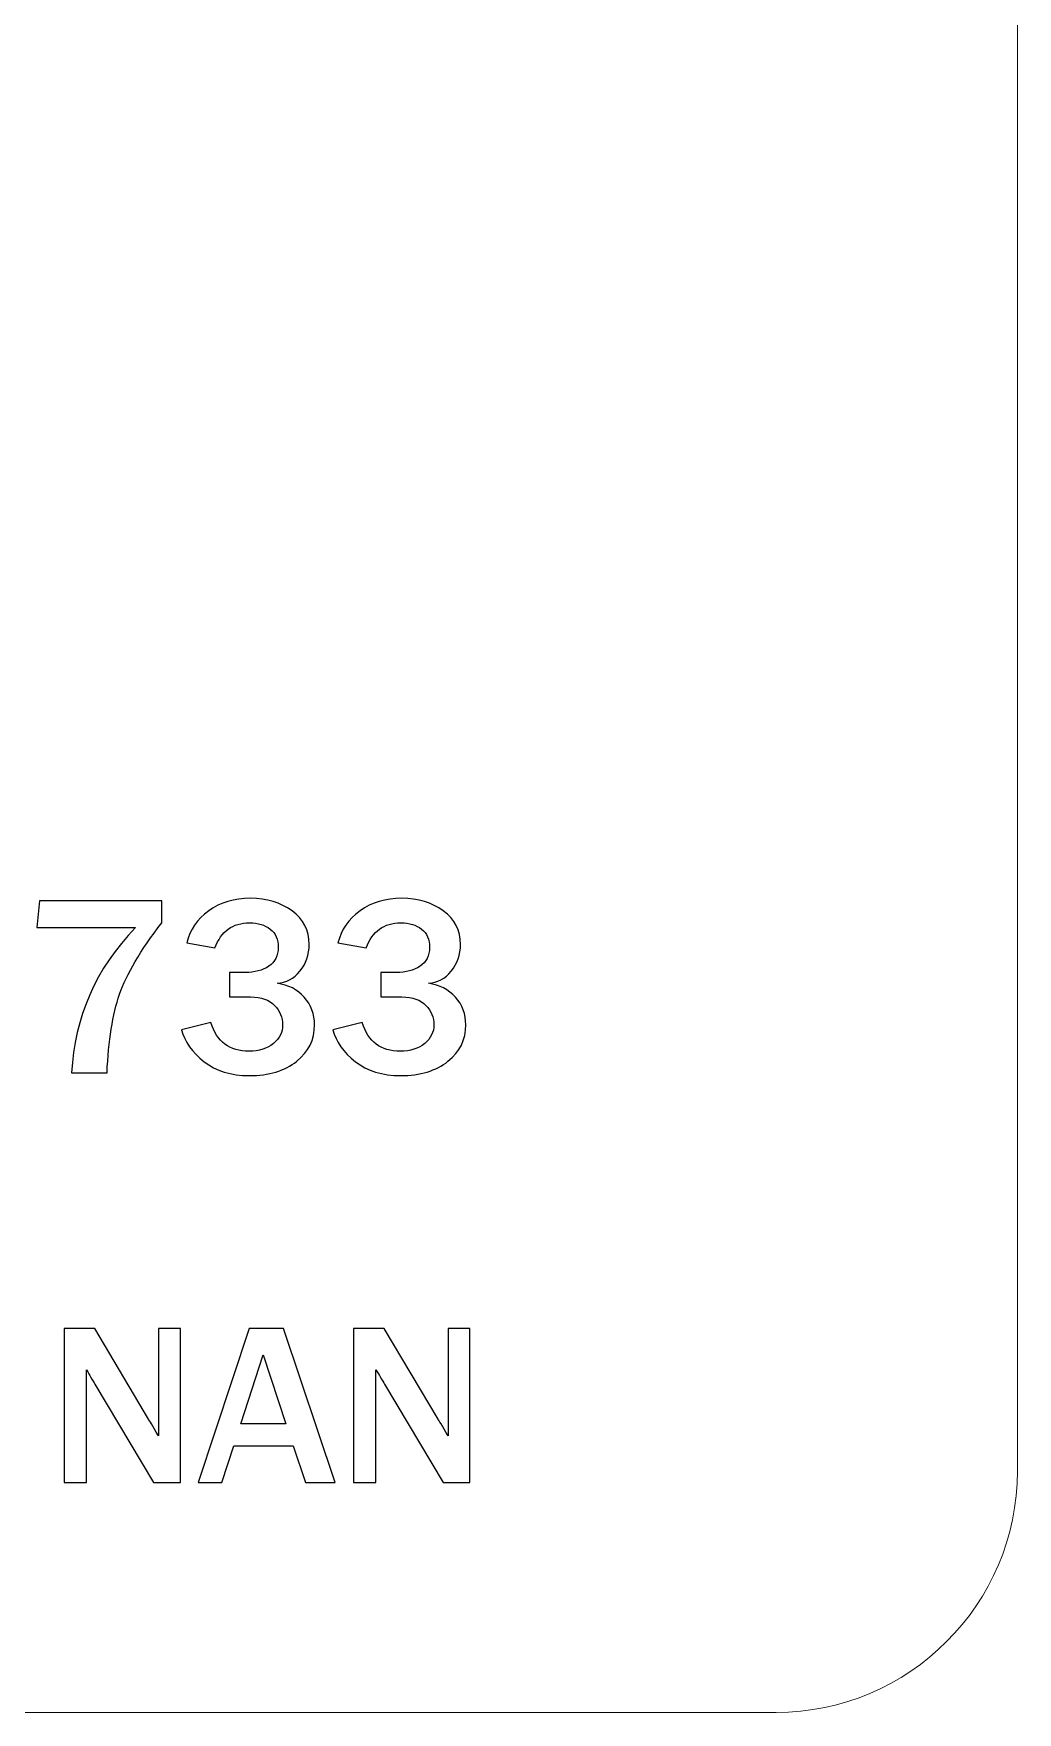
# Model space of a CAD drawing. Header units: millimetres. Extents: x -79 to 26, y -25 to 24.
# Drawn here: x -51.52 to -39.28, y -20.49 to 0.39 of the extents above; entities that cross this region are included whole.
import ezdxf

# ---------------------------------------------------------------- set-up
doc = ezdxf.new("R2010")
doc.units = ezdxf.units.MM
doc.header["$MEASUREMENT"] = 0
doc.layers.add('Layer 1', color=7, linetype='Continuous')

msp = doc.modelspace()

# ---------------------------------------------------------------- linework, layer by layer
at = {"layer": 'Layer 1', "color": 250, "lineweight": 18}
msp.add_open_spline([(-76.0797, 19.3105), (-76.0797, 19.3105), (-42.2797, 19.3105), (-42.2797, 19.3105), (-40.6274, 19.3105), (-39.2797, 17.9628), (-39.2797, 16.3105), (-39.2797, 16.3105), (-39.2797, -17.4895), (-39.2797, -17.4895), (-39.2797, -19.1418), (-40.6274, -20.4895), (-42.2797, -20.4895), (-42.2797, -20.4895), (-76.0797, -20.4895), (-76.0797, -20.4895), (-77.732, -20.4895), (-79.0797, -19.1418), (-79.0797, -17.4895), (-79.0797, -17.4895), (-79.0797, 16.3105), (-79.0797, 16.3105), (-79.0797, 17.9628), (-77.732, 19.3105), (-76.0797, 19.3105)], degree=3, knots=[0, 0, 0, 0, 0.125, 0.125, 0.125, 0.25, 0.25, 0.25, 0.375, 0.375, 0.375, 0.5, 0.5, 0.5, 0.625, 0.625, 0.625, 0.75, 0.75, 0.75, 0.875, 0.875, 0.875, 1, 1, 1, 1], dxfattribs=at)
at = {"layer": 'Layer 1', "color": 240}
for points, knots in [([(-51.4438, -10.3963), (-51.4438, -10.3963), (-49.9254, -10.3963), (-49.9254, -10.3963), (-49.9254, -10.3963), (-49.9254, -10.6691), (-49.9254, -10.6691), (-50.1887, -11.0109), (-50.3636, -11.3072), (-50.4498, -11.5578), (-50.5355, -11.8087), (-50.5879, -12.1342), (-50.6055, -12.5358), (-50.6055, -12.5358), (-51.0457, -12.5358), (-51.0457, -12.5358), (-51.0094, -11.8429), (-50.7449, -11.2404), (-50.2529, -10.7274), (-50.2529, -10.7274), (-51.4769, -10.7274), (-51.4769, -10.7274), (-51.4769, -10.7274), (-51.4438, -10.3963), (-51.4438, -10.3963)], [0, 0, 0, 0, 0.125, 0.125, 0.125, 0.25, 0.25, 0.25, 0.375, 0.375, 0.375, 0.5, 0.5, 0.5, 0.625, 0.625, 0.625, 0.75, 0.75, 0.75, 0.875, 0.875, 0.875, 1, 1, 1, 1]), ([(-49.082, -11.5907), (-49.082, -11.5907), (-49.082, -11.2867), (-49.082, -11.2867), (-49.082, -11.2867), (-48.8861, -11.2867), (-48.8861, -11.2867), (-48.7694, -11.2867), (-48.6713, -11.2604), (-48.5932, -11.2083), (-48.5148, -11.156), (-48.4754, -11.0784), (-48.4754, -10.9748), (-48.4754, -10.8734), (-48.5085, -10.7971), (-48.5748, -10.746), (-48.6413, -10.6951), (-48.7268, -10.6691), (-48.8314, -10.6691), (-49.0423, -10.6691), (-49.1861, -10.7729), (-49.2624, -10.9796), (-49.2624, -10.9796), (-49.6148, -10.9183), (-49.6148, -10.9183), (-49.5751, -10.7553), (-49.4833, -10.6222), (-49.3397, -10.5189), (-49.1961, -10.4152), (-49.0231, -10.3634), (-48.8204, -10.3634), (-48.6187, -10.3634), (-48.4467, -10.4155), (-48.3039, -10.5197), (-48.1612, -10.6235), (-48.0901, -10.7626), (-48.0901, -10.9375), (-48.0901, -11.0669), (-48.1285, -11.1779), (-48.2051, -11.2693), (-48.2821, -11.3614), (-48.3765, -11.4116), (-48.4896, -11.42), (-48.3497, -11.4408), (-48.2371, -11.4989), (-48.1519, -11.5939), (-48.0667, -11.6891), (-48.0244, -11.8034), (-48.0244, -11.937), (-48.0244, -12.1211), (-48.098, -12.2723), (-48.2458, -12.3908), (-48.3939, -12.5092), (-48.5903, -12.5686), (-48.8359, -12.5686), (-49.0629, -12.5686), (-49.25, -12.5111), (-49.3975, -12.3956), (-49.5459, -12.2799), (-49.639, -12.1476), (-49.6777, -11.9982), (-49.6777, -11.9982), (-49.3123, -11.9089), (-49.3123, -11.9089), (-49.2395, -12.1471), (-49.0815, -12.266), (-48.839, -12.266), (-48.7136, -12.266), (-48.6126, -12.2342), (-48.5359, -12.1698), (-48.4591, -12.1056), (-48.4207, -12.028), (-48.4207, -11.937), (-48.4207, -11.8452), (-48.4538, -11.7643), (-48.5201, -11.6948), (-48.5863, -11.6257), (-48.6865, -11.5907), (-48.8204, -11.5907), (-48.8204, -11.5907), (-49.082, -11.5907), (-49.082, -11.5907)], [0, 0, 0, 0, 0.037037, 0.037037, 0.037037, 0.0740741, 0.0740741, 0.0740741, 0.1111111, 0.1111111, 0.1111111, 0.1481481, 0.1481481, 0.1481481, 0.1851852, 0.1851852, 0.1851852, 0.2222222, 0.2222222, 0.2222222, 0.2592593, 0.2592593, 0.2592593, 0.2962963, 0.2962963, 0.2962963, 0.3333333, 0.3333333, 0.3333333, 0.3703704, 0.3703704, 0.3703704, 0.4074074, 0.4074074, 0.4074074, 0.4444444, 0.4444444, 0.4444444, 0.4814815, 0.4814815, 0.4814815, 0.5185185, 0.5185185, 0.5185185, 0.5555556, 0.5555556, 0.5555556, 0.5925926, 0.5925926, 0.5925926, 0.6296296, 0.6296296, 0.6296296, 0.6666667, 0.6666667, 0.6666667, 0.7037037, 0.7037037, 0.7037037, 0.7407407, 0.7407407, 0.7407407, 0.7777778, 0.7777778, 0.7777778, 0.8148148, 0.8148148, 0.8148148, 0.8518519, 0.8518519, 0.8518519, 0.8888889, 0.8888889, 0.8888889, 0.9259259, 0.9259259, 0.9259259, 0.962963, 0.962963, 0.962963, 1, 1, 1, 1]), ([(-47.2, -11.5907), (-47.2, -11.5907), (-47.2, -11.2867), (-47.2, -11.2867), (-47.2, -11.2867), (-47.0041, -11.2867), (-47.0041, -11.2867), (-46.8873, -11.2867), (-46.7895, -11.2604), (-46.7111, -11.2083), (-46.6328, -11.156), (-46.5933, -11.0784), (-46.5933, -10.9748), (-46.5933, -10.8734), (-46.6265, -10.7971), (-46.6927, -10.746), (-46.7595, -10.6951), (-46.8447, -10.6691), (-46.9494, -10.6691), (-47.1602, -10.6691), (-47.3041, -10.7729), (-47.3803, -10.9796), (-47.3803, -10.9796), (-47.7327, -10.9183), (-47.7327, -10.9183), (-47.6933, -10.7553), (-47.6012, -10.6222), (-47.4576, -10.5189), (-47.3141, -10.4152), (-47.1411, -10.3634), (-46.9383, -10.3634), (-46.7366, -10.3634), (-46.5647, -10.4155), (-46.4218, -10.5197), (-46.2793, -10.6235), (-46.2081, -10.7626), (-46.2081, -10.9375), (-46.2081, -11.0669), (-46.2464, -11.1779), (-46.323, -11.2693), (-46.4001, -11.3614), (-46.4944, -11.4116), (-46.6075, -11.42), (-46.4676, -11.4408), (-46.3551, -11.4989), (-46.2699, -11.5939), (-46.1847, -11.6891), (-46.1423, -11.8034), (-46.1423, -11.937), (-46.1423, -12.1211), (-46.2163, -12.2723), (-46.3638, -12.3908), (-46.5118, -12.5092), (-46.7082, -12.5686), (-46.9538, -12.5686), (-47.1808, -12.5686), (-47.368, -12.5111), (-47.5155, -12.3956), (-47.6638, -12.2799), (-47.7569, -12.1476), (-47.7955, -11.9982), (-47.7955, -11.9982), (-47.4303, -11.9089), (-47.4303, -11.9089), (-47.3575, -12.1471), (-47.1994, -12.266), (-46.957, -12.266), (-46.8318, -12.266), (-46.7306, -12.2342), (-46.6538, -12.1698), (-46.577, -12.1056), (-46.5386, -12.028), (-46.5386, -11.937), (-46.5386, -11.8452), (-46.5717, -11.7643), (-46.638, -11.6948), (-46.7043, -11.6257), (-46.8048, -11.5907), (-46.9383, -11.5907), (-46.9383, -11.5907), (-47.2, -11.5907), (-47.2, -11.5907)], [0, 0, 0, 0, 0.037037, 0.037037, 0.037037, 0.0740741, 0.0740741, 0.0740741, 0.1111111, 0.1111111, 0.1111111, 0.1481481, 0.1481481, 0.1481481, 0.1851852, 0.1851852, 0.1851852, 0.2222222, 0.2222222, 0.2222222, 0.2592593, 0.2592593, 0.2592593, 0.2962963, 0.2962963, 0.2962963, 0.3333333, 0.3333333, 0.3333333, 0.3703704, 0.3703704, 0.3703704, 0.4074074, 0.4074074, 0.4074074, 0.4444444, 0.4444444, 0.4444444, 0.4814815, 0.4814815, 0.4814815, 0.5185185, 0.5185185, 0.5185185, 0.5555556, 0.5555556, 0.5555556, 0.5925926, 0.5925926, 0.5925926, 0.6296296, 0.6296296, 0.6296296, 0.6666667, 0.6666667, 0.6666667, 0.7037037, 0.7037037, 0.7037037, 0.7407407, 0.7407407, 0.7407407, 0.7777778, 0.7777778, 0.7777778, 0.8148148, 0.8148148, 0.8148148, 0.8518519, 0.8518519, 0.8518519, 0.8888889, 0.8888889, 0.8888889, 0.9259259, 0.9259259, 0.9259259, 0.962963, 0.962963, 0.962963, 1, 1, 1, 1]), ([(-49.6932, -17.6311), (-49.6932, -17.6311), (-50.0287, -17.6311), (-50.0287, -17.6311), (-50.0287, -17.6311), (-50.7561, -16.407), (-50.7561, -16.407), (-50.7674, -16.3878), (-50.7855, -16.3576), (-50.8108, -16.3154), (-50.8221, -16.2968), (-50.8394, -16.2671), (-50.8626, -16.2271), (-50.8626, -16.2271), (-50.8626, -17.6311), (-50.8626, -17.6311), (-50.8626, -17.6311), (-51.1408, -17.6311), (-51.1408, -17.6311), (-51.1408, -17.6311), (-51.1408, -15.7146), (-51.1408, -15.7146), (-51.1408, -15.7146), (-50.759, -15.7146), (-50.759, -15.7146), (-50.759, -15.7146), (-50.0876, -16.8435), (-50.0876, -16.8435), (-50.0821, -16.8527), (-50.0413, -16.9216), (-49.9654, -17.05), (-49.9654, -17.05), (-49.9654, -15.7146), (-49.9654, -15.7146), (-49.9654, -15.7146), (-49.6932, -15.7146), (-49.6932, -15.7146), (-49.6932, -15.7146), (-49.6932, -17.6311), (-49.6932, -17.6311)], [0, 0, 0, 0, 0.0769231, 0.0769231, 0.0769231, 0.1538462, 0.1538462, 0.1538462, 0.2307692, 0.2307692, 0.2307692, 0.3076923, 0.3076923, 0.3076923, 0.3846154, 0.3846154, 0.3846154, 0.4615385, 0.4615385, 0.4615385, 0.5384615, 0.5384615, 0.5384615, 0.6153846, 0.6153846, 0.6153846, 0.6923077, 0.6923077, 0.6923077, 0.7692308, 0.7692308, 0.7692308, 0.8461538, 0.8461538, 0.8461538, 0.9230769, 0.9230769, 0.9230769, 1, 1, 1, 1]), ([(-47.7683, -17.6311), (-47.7683, -17.6311), (-48.1374, -17.6311), (-48.1374, -17.6311), (-48.1374, -17.6311), (-48.2905, -17.1748), (-48.2905, -17.1748), (-48.2905, -17.1748), (-49.0275, -17.1748), (-49.0275, -17.1748), (-49.0275, -17.1748), (-49.1777, -17.6311), (-49.1777, -17.6311), (-49.1777, -17.6311), (-49.4728, -17.6311), (-49.4728, -17.6311), (-49.4728, -17.6311), (-48.8366, -15.7146), (-48.8366, -15.7146), (-48.8366, -15.7146), (-48.4112, -15.7146), (-48.4112, -15.7146), (-48.4112, -15.7146), (-47.7683, -17.6311), (-47.7683, -17.6311)], [0, 0, 0, 0, 0.125, 0.125, 0.125, 0.25, 0.25, 0.25, 0.375, 0.375, 0.375, 0.5, 0.5, 0.5, 0.625, 0.625, 0.625, 0.75, 0.75, 0.75, 0.875, 0.875, 0.875, 1, 1, 1, 1]), ([(-46.0904, -17.6311), (-46.0904, -17.6311), (-46.4256, -17.6311), (-46.4256, -17.6311), (-46.4256, -17.6311), (-47.1532, -16.407), (-47.1532, -16.407), (-47.1643, -16.3878), (-47.1824, -16.3576), (-47.2079, -16.3154), (-47.2193, -16.2968), (-47.2363, -16.2671), (-47.2597, -16.2271), (-47.2597, -16.2271), (-47.2597, -17.6311), (-47.2597, -17.6311), (-47.2597, -17.6311), (-47.5379, -17.6311), (-47.5379, -17.6311), (-47.5379, -17.6311), (-47.5379, -15.7146), (-47.5379, -15.7146), (-47.5379, -15.7146), (-47.1561, -15.7146), (-47.1561, -15.7146), (-47.1561, -15.7146), (-46.4848, -16.8435), (-46.4848, -16.8435), (-46.4792, -16.8527), (-46.4385, -16.9216), (-46.3625, -17.05), (-46.3625, -17.05), (-46.3625, -15.7146), (-46.3625, -15.7146), (-46.3625, -15.7146), (-46.0904, -15.7146), (-46.0904, -15.7146), (-46.0904, -15.7146), (-46.0904, -17.6311), (-46.0904, -17.6311)], [0, 0, 0, 0, 0.0769231, 0.0769231, 0.0769231, 0.1538462, 0.1538462, 0.1538462, 0.2307692, 0.2307692, 0.2307692, 0.3076923, 0.3076923, 0.3076923, 0.3846154, 0.3846154, 0.3846154, 0.4615385, 0.4615385, 0.4615385, 0.5384615, 0.5384615, 0.5384615, 0.6153846, 0.6153846, 0.6153846, 0.6923077, 0.6923077, 0.6923077, 0.7692308, 0.7692308, 0.7692308, 0.8461538, 0.8461538, 0.8461538, 0.9230769, 0.9230769, 0.9230769, 1, 1, 1, 1]), ([(-48.3831, -16.8982), (-48.3831, -16.8982), (-48.6623, -16.043), (-48.6623, -16.043), (-48.6623, -16.043), (-48.9421, -16.8982), (-48.9421, -16.8982), (-48.9421, -16.8982), (-48.3831, -16.8982), (-48.3831, -16.8982)], [0, 0, 0, 0, 0.3333333, 0.3333333, 0.3333333, 0.6666667, 0.6666667, 0.6666667, 1, 1, 1, 1])]:
    msp.add_open_spline(points, degree=3, knots=knots, dxfattribs=at)

doc.saveas('drawing.dxf')
